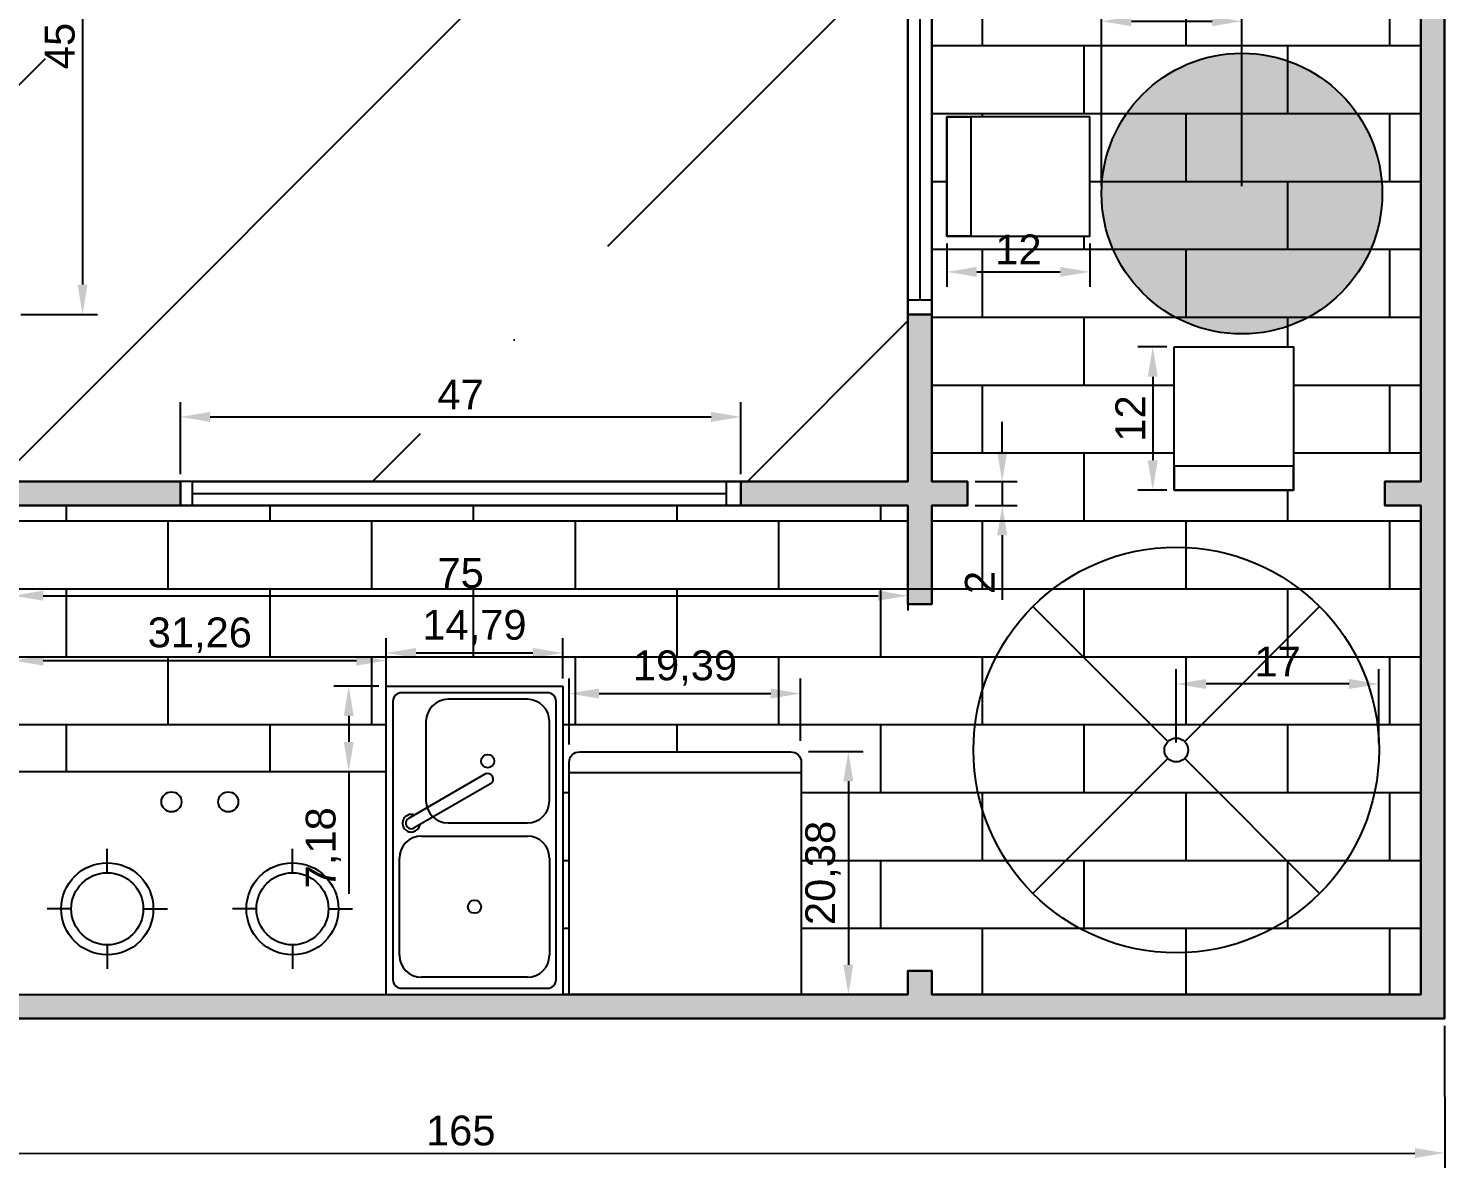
# Model space of a CAD drawing. Header units: millimetres. Extents: x 2925 to 3308, y 7144 to 7335.
# Drawn here: x 2992.4 to 3111.1, y 7144 to 7239.5 of the extents above; entities that cross this region are included whole.
import ezdxf

# ---------------------------------------------------------------- set-up
doc = ezdxf.new("R2010")
doc.units = ezdxf.units.MM
doc.header["$LTSCALE"] = 0.3
doc.set_wipeout_variables(frame=1)
doc.linetypes.add('DASHED', pattern=[19.05, 12.7, -6.35])
doc.layers.add('dim', color=1, linetype='Continuous', plot=False)
for name, color, linetype in [('door', 3, 'DASHED'), ('floorhatch', 7, 'Continuous'), ('furniture', 6, 'Continuous'), ('spairal staircase', 7, 'Continuous'), ('wall', 50, 'Continuous'), ('wall2', 50, 'Continuous'), ('wallhatch', 7, 'Continuous'), ('windoes', 3, 'Continuous')]:
    doc.layers.add(name, color=color, linetype=linetype)
doc.styles.get("Standard").update_dxf_attribs({"font": 'arial.ttf'})
doc.dimstyles.new('ISO-25', dxfattribs={"dimtxt": 2.5, "dimasz": 2.5, "dimexe": 1.25, "dimexo": 0.625, "dimtad": 1, "dimtxsty": 'Standard', "dimcen": 2.5, "dimadec": 0, "dimazin": 0, "dimtfac": 1, "dimtmove": 0, "dimatfit": 3, "dimfxl": 1, "dimarcsym": 0})

# ---------------------------------------------------------------- blocks, each defined once
blk = doc.blocks.new('*D7')
at = {"layer": 'Defpoints', "color": 0, "linetype": 'Continuous', "transparency": 16777216}
for p in [(2946.14, 7156.49), (3111.13, 7156.55), (3111.14, 7145.27)]:
    blk.add_point(p, dxfattribs=at)
at = {"layer": 'dim', "color": 0, "linetype": 'Continuous', "lineweight": -2, "transparency": 16777216}
for p, q in [((2946.14, 7155.87), (2946.14, 7143.96)), ((3111.13, 7155.92), (3111.14, 7144.02)), ((2948.64, 7145.21), (3108.64, 7145.26))]:
    blk.add_line(p, q, dxfattribs=at)
at = {"layer": 'dim', "color": 0, "linetype": 'Continuous', "transparency": 16777216}
for points in [[(3108.64, 7145.68), (3108.64, 7144.85), (3111.14, 7145.27)], [(2948.64, 7145.63), (2948.64, 7144.79), (2946.14, 7145.21)]]:
    blk.add_solid(points, dxfattribs=at)
at = {"layer": 'dim', "color": 0, "linetype": 'Continuous', "transparency": 16777216, "insert": (3028.64, 7147.14), "char_height": 2.5, "attachment_point": 5, "rotation": 0.0192}
blk.add_mtext('165', dxfattribs=at)
blk = doc.blocks.new('*D11')
at = {"layer": 'Defpoints', "color": 0, "transparency": 16777216}
for p in [(2991.13, 7199.55), (3066.13, 7199.55), (3066.13, 7191.98)]:
    blk.add_point(p, dxfattribs=at)
at = {"layer": 'dim', "color": 0, "lineweight": -2, "transparency": 16777216}
for p, q in [((2991.13, 7198.92), (2991.13, 7190.73)), ((3066.13, 7198.92), (3066.13, 7190.73)), ((2993.63, 7191.98), (3063.63, 7191.98))]:
    blk.add_line(p, q, dxfattribs=at)
at = {"layer": 'dim', "color": 0, "transparency": 16777216}
for points in [[(2993.63, 7192.4), (2993.63, 7191.56), (2991.13, 7191.98)], [(3063.63, 7192.4), (3063.63, 7191.56), (3066.13, 7191.98)]]:
    blk.add_solid(points, dxfattribs=at)
at = {"layer": 'dim', "color": 0, "transparency": 16777216, "insert": (3028.63, 7193.87), "char_height": 2.5, "attachment_point": 5}
blk.add_mtext('75', dxfattribs=at)
blk = doc.blocks.new('*D12')
at = {"layer": 'Defpoints', "color": 0, "transparency": 16777216}
for p in [(3071.13, 7201.55), (3071.13, 7199.55), (3074.04, 7199.55)]:
    blk.add_point(p, dxfattribs=at)
at = {"layer": 'dim', "color": 0, "lineweight": -2, "transparency": 16777216}
for p, q in [((3074.04, 7204.05), (3074.04, 7206.55)), ((3071.76, 7201.55), (3075.29, 7201.55)), ((3074.04, 7201.55), (3074.04, 7199.55)), ((3071.76, 7199.55), (3075.29, 7199.55)), ((3074.04, 7197.05), (3074.04, 7191.64))]:
    blk.add_line(p, q, dxfattribs=at)
at = {"layer": 'dim', "color": 0, "transparency": 16777216}
for points in [[(3073.62, 7204.05), (3074.46, 7204.05), (3074.04, 7201.55)], [(3073.62, 7197.05), (3074.46, 7197.05), (3074.04, 7199.55)]]:
    blk.add_solid(points, dxfattribs=at)
at = {"layer": 'dim', "color": 0, "transparency": 16777216, "insert": (3072.16, 7193.09), "char_height": 2.5, "attachment_point": 5, "rotation": 90}
blk.add_mtext('2', dxfattribs=at)
blk = doc.blocks.new('*D24')
at = {"layer": 'Defpoints', "color": 0, "transparency": 16777216}
for p in [(2991.13, 7260.55), (2991.13, 7215.55), (2996.93, 7215.55)]:
    blk.add_point(p, dxfattribs=at)
at = {"layer": 'dim', "color": 0, "lineweight": -2, "transparency": 16777216}
for p, q in [((2991.76, 7260.55), (2998.18, 7260.55)), ((2996.93, 7258.05), (2996.93, 7218.05)), ((2991.76, 7215.55), (2998.18, 7215.55))]:
    blk.add_line(p, q, dxfattribs=at)
at = {"layer": 'dim', "color": 0, "transparency": 16777216}
for points in [[(2996.51, 7258.05), (2997.34, 7258.05), (2996.93, 7260.55)], [(2996.51, 7218.05), (2997.34, 7218.05), (2996.93, 7215.55)]]:
    blk.add_solid(points, dxfattribs=at)
at = {"layer": 'dim', "color": 0, "transparency": 16777216, "insert": (2995.03, 7238.05), "char_height": 2.5, "attachment_point": 5, "rotation": 90}
blk.add_mtext('45', dxfattribs=at)
blk = doc.blocks.new('*D25')
at = {"layer": 'Defpoints', "color": 0, "transparency": 16777216}
for p in [(3022.39, 7186.54), (2991.13, 7177.22), (3022.39, 7177.22)]:
    blk.add_point(p, dxfattribs=at)
at = {"layer": 'dim', "color": 0, "lineweight": -2, "transparency": 16777216}
for p, q in [((2991.13, 7177.84), (2991.13, 7187.79)), ((3022.39, 7177.84), (3022.39, 7187.79)), ((2993.63, 7186.54), (3019.89, 7186.54))]:
    blk.add_line(p, q, dxfattribs=at)
at = {"layer": 'dim', "color": 0, "transparency": 16777216}
for points in [[(2993.63, 7186.96), (2993.63, 7186.12), (2991.13, 7186.54)], [(3019.89, 7186.96), (3019.89, 7186.12), (3022.39, 7186.54)]]:
    blk.add_solid(points, dxfattribs=at)
at = {"layer": 'dim', "color": 0, "transparency": 16777216, "insert": (3006.76, 7188.67), "char_height": 2.5, "attachment_point": 5}
blk.add_mtext('31,26', dxfattribs=at)
blk = doc.blocks.new('*D26')
at = {"layer": 'Defpoints', "color": 0, "transparency": 16777216}
for p in [(3037.19, 7187.18), (3022.39, 7184.4), (3037.19, 7184.4)]:
    blk.add_point(p, dxfattribs=at)
at = {"layer": 'dim', "color": 0, "lineweight": -2, "transparency": 16777216}
for p, q in [((3022.39, 7185.03), (3022.39, 7188.43)), ((3037.19, 7185.03), (3037.19, 7188.43)), ((3024.89, 7187.18), (3034.69, 7187.18))]:
    blk.add_line(p, q, dxfattribs=at)
at = {"layer": 'dim', "color": 0, "transparency": 16777216}
for points in [[(3024.89, 7187.6), (3024.89, 7186.77), (3022.39, 7187.18)], [(3034.69, 7187.6), (3034.69, 7186.77), (3037.19, 7187.18)]]:
    blk.add_solid(points, dxfattribs=at)
at = {"layer": 'dim', "color": 0, "transparency": 16777216, "insert": (3029.79, 7189.31), "char_height": 2.5, "attachment_point": 5}
blk.add_mtext('14,79', dxfattribs=at)
blk = doc.blocks.new('*D27')
at = {"layer": 'Defpoints', "color": 0, "transparency": 16777216}
for p in [(3057.13, 7183.78), (3057.13, 7179.18), (3037.74, 7178.88)]:
    blk.add_point(p, dxfattribs=at)
at = {"layer": 'dim', "color": 0, "lineweight": -2, "transparency": 16777216}
for p, q in [((3037.74, 7179.51), (3037.74, 7185.03)), ((3057.13, 7179.81), (3057.13, 7185.03)), ((3040.24, 7183.78), (3054.63, 7183.78))]:
    blk.add_line(p, q, dxfattribs=at)
at = {"layer": 'dim', "color": 0, "transparency": 16777216}
for points in [[(3040.24, 7184.2), (3040.24, 7183.36), (3037.74, 7183.78)], [(3054.63, 7184.2), (3054.63, 7183.36), (3057.13, 7183.78)]]:
    blk.add_solid(points, dxfattribs=at)
at = {"layer": 'dim', "color": 0, "transparency": 16777216, "insert": (3047.44, 7185.91), "char_height": 2.5, "attachment_point": 5}
blk.add_mtext('19,39', dxfattribs=at)
blk = doc.blocks.new('*D29')
at = {"layer": 'Defpoints', "color": 0, "transparency": 16777216}
for p in [(3022.39, 7184.4), (3019.25, 7177.22), (3022.39, 7177.22)]:
    blk.add_point(p, dxfattribs=at)
at = {"layer": 'dim', "color": 0, "lineweight": -2, "transparency": 16777216}
for p, q in [((3021.77, 7184.4), (3018, 7184.4)), ((3019.25, 7181.9), (3019.25, 7179.72)), ((3021.77, 7177.22), (3018, 7177.22)), ((3019.25, 7177.22), (3019.25, 7166.99))]:
    blk.add_line(p, q, dxfattribs=at)
at = {"layer": 'dim', "color": 0, "transparency": 16777216}
for points in [[(3018.83, 7181.9), (3019.66, 7181.9), (3019.25, 7184.4)], [(3018.83, 7179.72), (3019.66, 7179.72), (3019.25, 7177.22)]]:
    blk.add_solid(points, dxfattribs=at)
at = {"layer": 'dim', "color": 0, "transparency": 16777216, "insert": (3017.12, 7170.85), "char_height": 2.5, "attachment_point": 5, "rotation": 89.9995}
blk.add_mtext('7,18', dxfattribs=at)
blk = doc.blocks.new('*D30')
at = {"layer": 'Defpoints', "color": 0, "transparency": 16777216}
for p in [(3057.19, 7178.93), (3057.19, 7158.55), (3061.14, 7158.55)]:
    blk.add_point(p, dxfattribs=at)
at = {"layer": 'dim', "color": 0, "lineweight": -2, "transparency": 16777216}
for p, q in [((3057.81, 7178.93), (3062.39, 7178.93)), ((3061.14, 7176.43), (3061.14, 7161.05)), ((3057.81, 7158.55), (3062.39, 7158.55))]:
    blk.add_line(p, q, dxfattribs=at)
at = {"layer": 'dim', "color": 0, "transparency": 16777216}
for points in [[(3060.72, 7176.43), (3061.55, 7176.43), (3061.14, 7178.93)], [(3060.72, 7161.05), (3061.55, 7161.05), (3061.14, 7158.55)]]:
    blk.add_solid(points, dxfattribs=at)
at = {"layer": 'dim', "color": 0, "transparency": 16777216, "insert": (3059.01, 7168.74), "char_height": 2.5, "attachment_point": 5, "rotation": 90}
blk.add_mtext('20,38', dxfattribs=at)
blk = doc.blocks.new('*D37')
at = {"layer": 'Defpoints', "color": 0, "transparency": 16777216}
for p in [(3088.63, 7184.58), (3088.63, 7179.05), (3105.63, 7179.05)]:
    blk.add_point(p, dxfattribs=at)
at = {"layer": 'dim', "color": 0, "lineweight": -2, "transparency": 16777216}
for p, q in [((3088.63, 7179.67), (3088.63, 7185.83)), ((3105.63, 7179.67), (3105.63, 7185.83)), ((3103.13, 7184.58), (3091.13, 7184.58))]:
    blk.add_line(p, q, dxfattribs=at)
at = {"layer": 'dim', "color": 0, "transparency": 16777216}
for points in [[(3091.13, 7185), (3091.13, 7184.16), (3088.63, 7184.58)], [(3103.13, 7185), (3103.13, 7184.16), (3105.63, 7184.58)]]:
    blk.add_solid(points, dxfattribs=at)
at = {"layer": 'dim', "color": 0, "transparency": 16777216, "insert": (3097.13, 7186.46), "char_height": 2.5, "attachment_point": 5}
blk.add_mtext('17', dxfattribs=at)
blk = doc.blocks.new('*D38')
at = {"layer": 'Defpoints', "color": 0, "transparency": 16777216}
for p in [(3088.46, 7212.83), (3086.66, 7200.83), (3088.46, 7200.83)]:
    blk.add_point(p, dxfattribs=at)
at = {"layer": 'dim', "color": 0, "lineweight": -2, "transparency": 16777216}
for p, q in [((3087.84, 7212.83), (3085.41, 7212.83)), ((3086.66, 7210.33), (3086.66, 7203.33)), ((3087.84, 7200.83), (3085.41, 7200.83))]:
    blk.add_line(p, q, dxfattribs=at)
at = {"layer": 'dim', "color": 0, "transparency": 16777216}
for points in [[(3086.24, 7210.33), (3087.08, 7210.33), (3086.66, 7212.83)], [(3086.24, 7203.33), (3087.08, 7203.33), (3086.66, 7200.83)]]:
    blk.add_solid(points, dxfattribs=at)
at = {"layer": 'dim', "color": 0, "transparency": 16777216, "insert": (3084.78, 7206.83), "char_height": 2.5, "attachment_point": 5, "rotation": 90}
blk.add_mtext('12', dxfattribs=at)
blk = doc.blocks.new('*D39')
at = {"layer": 'Defpoints', "color": 0, "transparency": 16777216}
for p in [(3069.4, 7222.11), (3081.4, 7222.11), (3081.4, 7219.12)]:
    blk.add_point(p, dxfattribs=at)
at = {"layer": 'dim', "color": 0, "lineweight": -2, "transparency": 16777216}
for p, q in [((3069.4, 7221.49), (3069.4, 7217.87)), ((3081.4, 7221.49), (3081.4, 7217.87)), ((3071.9, 7219.12), (3078.9, 7219.12))]:
    blk.add_line(p, q, dxfattribs=at)
at = {"layer": 'dim', "color": 0, "transparency": 16777216}
for points in [[(3071.9, 7219.53), (3071.9, 7218.7), (3069.4, 7219.12)], [(3078.9, 7219.53), (3078.9, 7218.7), (3081.4, 7219.12)]]:
    blk.add_solid(points, dxfattribs=at)
at = {"layer": 'dim', "color": 0, "transparency": 16777216, "insert": (3075.4, 7221), "char_height": 2.5, "attachment_point": 5}
blk.add_mtext('12', dxfattribs=at)
blk = doc.blocks.new('*D40')
at = {"layer": 'Defpoints', "color": 0, "transparency": 16777216}
for p in [(3094.13, 7240.12), (3082.37, 7225.68), (3094.13, 7225.68)]:
    blk.add_point(p, dxfattribs=at)
at = {"layer": 'dim', "color": 0, "lineweight": -2, "transparency": 16777216}
for p, q in [((3082.37, 7226.3), (3082.37, 7241.37)), ((3094.13, 7226.3), (3094.13, 7241.37)), ((3084.87, 7240.12), (3091.63, 7240.12))]:
    blk.add_line(p, q, dxfattribs=at)
at = {"layer": 'dim', "color": 0, "transparency": 16777216}
for points in [[(3084.87, 7240.54), (3084.87, 7239.71), (3082.37, 7240.12)], [(3091.63, 7240.54), (3091.63, 7239.71), (3094.13, 7240.12)]]:
    blk.add_solid(points, dxfattribs=at)
at = {"layer": 'dim', "color": 0, "transparency": 16777216, "insert": (3088.25, 7242.25), "char_height": 2.5, "attachment_point": 5}
blk.add_mtext('11,76', dxfattribs=at)
blk = doc.blocks.new('*D41')
at = {"layer": 'Defpoints', "color": 0, "transparency": 16777216}
for p in [(3052.13, 7206.96), (3005.13, 7201.55), (3052.13, 7201.55)]:
    blk.add_point(p, dxfattribs=at)
at = {"layer": 'dim', "color": 0, "lineweight": -2, "transparency": 16777216}
for p, q in [((3005.13, 7202.17), (3005.13, 7208.21)), ((3052.13, 7202.17), (3052.13, 7208.21)), ((3007.63, 7206.96), (3049.63, 7206.96))]:
    blk.add_line(p, q, dxfattribs=at)
at = {"layer": 'dim', "color": 0, "transparency": 16777216}
for points in [[(3007.63, 7207.38), (3007.63, 7206.54), (3005.13, 7206.96)], [(3049.63, 7207.38), (3049.63, 7206.54), (3052.13, 7206.96)]]:
    blk.add_solid(points, dxfattribs=at)
at = {"layer": 'dim', "color": 0, "transparency": 16777216, "insert": (3028.63, 7208.84), "char_height": 2.5, "attachment_point": 5}
blk.add_mtext('47', dxfattribs=at)

msp = doc.modelspace()

# ---------------------------------------------------------------- hatches: boundary and pattern name
at = {"layer": 'floorhatch'}
h = msp.add_hatch(dxfattribs=at)
h.set_pattern_fill('ANSI37', color=9, scale=4, angle=45)
h.paths.add_polyline_path([(3071.135, 7201.547), (3071.135, 7199.547)])
edge = h.paths.add_edge_path()
edge.add_line((3068.135, 7199.547), (3071.135, 7199.547))
edge.add_line((3068.135, 7199.547), (3071.135, 7199.547))
edge = h.paths.add_edge_path()
edge.add_line((3068.135, 7197.547), (3068.135, 7199.547))
edge.add_line((3068.135, 7197.547), (3068.135, 7199.547))
edge = h.paths.add_edge_path()
edge.add_line((3066.135, 7197.547), (3068.135, 7197.547))
edge.add_line((3066.135, 7197.547), (3068.135, 7197.547))
edge = h.paths.add_edge_path()
edge.add_line((3066.135, 7199.547), (3066.135, 7197.547))
edge.add_line((3066.135, 7199.547), (3066.135, 7197.547))
edge = h.paths.add_edge_path()
edge.add_line((2989.135, 7199.547), (3066.135, 7199.547))
edge.add_line((2989.135, 7199.547), (3066.135, 7199.547))
edge = h.paths.add_edge_path()
edge.add_line((2989.135, 7276.547), (2989.135, 7199.547))
edge.add_line((2989.135, 7276.547), (2989.135, 7199.547))
edge = h.paths.add_edge_path()
edge.add_line((2948.135, 7276.547), (2989.135, 7276.547))
edge.add_line((2948.135, 7276.547), (2989.135, 7276.547))
h = msp.add_hatch(dxfattribs=at)
h.set_pattern_fill('AR-BRSTD', color=9, scale=0.084)
h.paths.add_polyline_path([(2948.135, 7276.547), (2989.135, 7276.547), (2989.135, 7199.547), (3066.135, 7199.547), (3066.135, 7197.547), (3068.135, 7197.547), (3068.135, 7199.547), (3071.135, 7199.547), (3071.135, 7201.547), (3068.135, 7201.547), (3068.135, 7276.547), (3109.135, 7276.547), (3109.135, 7201.547), (3106.135, 7201.547), (3106.135, 7199.547), (3109.135, 7199.547), (3109.135, 7158.547), (3068.135, 7158.547), (3068.135, 7160.547), (3066.135, 7160.547), (3066.135, 7158.547), (2948.135, 7158.547)])
at = {"layer": 'furniture', "linetype": 'Continuous'}
h = msp.add_hatch(color=9, dxfattribs=at)
h.dxf.hatch_style = 1
edge = h.paths.add_edge_path()
edge.add_arc((3094.135, 7225.678), 11.765, 0, 360)
at = {"layer": 'wallhatch', "linetype": 'Continuous', "lineweight": 100}
h = msp.add_hatch(color=9, dxfattribs=at)
h.dxf.hatch_style = 1
h.paths.add_polyline_path([(3066.135, 7158.547), (2991.135, 7158.547)])
edge = h.paths.add_edge_path()
edge.add_line((3066.135, 7160.547), (3066.135, 7158.547))
edge.add_line((3066.135, 7160.547), (3066.135, 7158.547))
edge = h.paths.add_edge_path()
edge.add_line((3068.135, 7160.547), (3066.135, 7160.547))
edge.add_line((3068.135, 7160.547), (3066.135, 7160.547))
edge = h.paths.add_edge_path(flags=17)
edge.add_line((3068.135, 7160.547), (3066.135, 7160.547))
edge.add_line((3068.135, 7160.547), (3066.135, 7160.547))
edge = h.paths.add_edge_path()
edge.add_line((3068.135, 7158.547), (3068.135, 7160.547))
edge.add_line((3068.135, 7158.547), (3068.135, 7160.547))
edge = h.paths.add_edge_path(flags=17)
edge.add_line((3068.135, 7158.547), (3068.135, 7160.547))
edge.add_line((3068.135, 7158.547), (3068.135, 7160.547))
edge = h.paths.add_edge_path(flags=17)
edge.add_line((3109.135, 7158.547), (3068.135, 7158.547))
edge.add_line((3109.135, 7158.547), (3068.135, 7158.547))
edge = h.paths.add_edge_path(flags=17)
edge.add_line((3109.135, 7158.547), (3068.135, 7158.547))
edge.add_line((3109.135, 7158.547), (3068.135, 7158.547))
edge = h.paths.add_edge_path(flags=17)
edge.add_line((3109.135, 7199.547), (3109.135, 7158.547))
edge.add_line((3109.135, 7199.547), (3109.135, 7158.547))
edge = h.paths.add_edge_path(flags=17)
edge.add_line((3109.135, 7199.547), (3109.135, 7158.547))
edge.add_line((3109.135, 7199.547), (3109.135, 7158.547))
edge = h.paths.add_edge_path(flags=17)
edge.add_line((3106.135, 7199.547), (3109.135, 7199.547))
edge.add_line((3106.135, 7199.547), (3109.135, 7199.547))
edge = h.paths.add_edge_path(flags=17)
edge.add_line((3106.135, 7199.547), (3109.135, 7199.547))
edge.add_line((3106.135, 7199.547), (3109.135, 7199.547))
edge = h.paths.add_edge_path(flags=17)
edge.add_line((3106.135, 7201.547), (3106.135, 7199.547))
edge.add_line((3106.135, 7201.547), (3106.135, 7199.547))
edge = h.paths.add_edge_path(flags=17)
edge.add_line((3106.135, 7201.547), (3106.135, 7199.547))
edge.add_line((3106.135, 7201.547), (3106.135, 7199.547))
edge = h.paths.add_edge_path(flags=17)
edge.add_line((3109.135, 7201.547), (3106.135, 7201.547))
edge.add_line((3109.135, 7201.547), (3106.135, 7201.547))
edge = h.paths.add_edge_path(flags=17)
edge.add_line((3109.135, 7201.547), (3106.135, 7201.547))
edge.add_line((3109.135, 7201.547), (3106.135, 7201.547))
edge = h.paths.add_edge_path()
edge.add_line((3107.135, 7276.547), (3109.135, 7276.547))
edge.add_line((3109.135, 7276.547), (3109.135, 7201.547))
edge.add_line((3109.135, 7319.547), (3109.135, 7201.547))
edge.add_line((3109.135, 7319.547), (3109.135, 7278.547))
edge.add_line((3109.135, 7278.547), (3107.135, 7278.547))
edge.add_line((3107.135, 7278.547), (3107.135, 7276.547))
edge = h.paths.add_edge_path(flags=17)
edge.add_line((3109.135, 7276.547), (3109.135, 7201.547))
edge.add_line((3109.135, 7276.547), (3109.135, 7201.547))
edge = h.paths.add_edge_path()
edge.add_line((3081.135, 7319.547), (3109.135, 7319.547))
edge.add_line((3081.135, 7319.547), (3109.135, 7319.547))
edge = h.paths.add_edge_path()
edge.add_line((3081.135, 7321.547), (3081.135, 7319.547))
edge.add_line((3081.135, 7321.547), (3081.135, 7319.547))
edge = h.paths.add_edge_path()
edge.add_line((3111.135, 7321.547), (3081.135, 7321.547))
edge.add_line((3111.135, 7321.547), (3081.135, 7321.547))
edge = h.paths.add_edge_path()
edge.add_line((3111.135, 7156.547), (3111.135, 7321.547))
edge.add_line((3111.135, 7156.547), (3111.135, 7321.547))
edge = h.paths.add_edge_path()
edge.add_line((2988.135, 7156.547), (3111.135, 7156.547))
edge.add_line((2988.135, 7156.547), (3111.135, 7156.547))
edge = h.paths.add_edge_path()
edge.add_line((2988.135, 7158.547), (2988.135, 7156.547))
edge.add_line((2988.135, 7158.547), (2988.135, 7156.547))
edge = h.paths.add_edge_path()
edge.add_line((2989.135, 7158.547), (2988.135, 7158.547))
edge.add_line((2989.135, 7158.547), (2988.135, 7158.547))
edge = h.paths.add_edge_path()
edge.add_line((2991.135, 7161.547), (2989.135, 7161.547))
edge.add_line((2989.135, 7161.547), (2989.135, 7158.547))
edge.add_line((2989.135, 7161.547), (2989.135, 7158.547))
edge.add_line((2989.135, 7161.547), (2991.135, 7161.547))
edge = h.paths.add_edge_path(flags=16)
edge.add_line((3109.135, 7276.547), (3109.135, 7201.547))
at = {"layer": 'wallhatch', "linetype": 'Continuous'}
h = msp.add_hatch(color=8, dxfattribs=at)
h.dxf.hatch_style = 1
h.paths.add_polyline_path([(3052.135, 7201.547), (3052.135, 7199.547), (3066.135, 7199.547), (3066.135, 7191.275), (3068.135, 7191.275), (3068.135, 7199.547), (3071.135, 7199.547), (3071.135, 7201.547), (3068.135, 7201.547), (3068.135, 7215.547), (3066.135, 7215.547), (3066.135, 7201.547)])
at = {"layer": 'windoes'}
h = msp.add_hatch(dxfattribs=at)
h.set_pattern_fill('ANSI35', color=256, scale=7)
h.paths.add_polyline_path([(3066.135, 7276.547), (2991.135, 7276.547), (2991.135, 7201.547), (3066.135, 7201.547)])

# ---------------------------------------------------------------- linework, layer by layer
for p, q in [((3005.135, 7199.547), (3005.135, 7201.547)), ((3052.135, 7201.547), (3052.135, 7199.547)), ((3109.135, 7199.547), (3106.135, 7199.547))]:
    msp.add_line(p, q)
msp.add_lwpolyline([(3106.135, 7199.547), (3109.135, 7199.547)])
msp.add_circle((3088.635, 7179.047), 1)
at = {"layer": 'door', "linetype": 'ByBlock'}
for points in [[(3066.135, 7260.547), (3068.135, 7260.547), (3068.135, 7215.547), (3066.135, 7215.547), (3066.135, 7260.547), (3067.135, 7260.547)], [(3067.135, 7259.547), (3067.135, 7216.772)]]:
    msp.add_lwpolyline(points, dxfattribs=at)
at = {"layer": 'door'}
msp.add_lwpolyline([(3066.135, 7215.547), (3066.135, 7216.772), (3068.135, 7216.772), (3068.135, 7215.547)], dxfattribs=at)
at = {"layer": 'furniture', "linetype": 'Continuous'}
msp.add_circle((3094.135, 7225.678), 11.765, dxfattribs=at)
at = {"layer": 'spairal staircase'}
for p, q in [((3076.614, 7191.068), (3087.928, 7179.754)), ((3100.656, 7191.068), (3089.342, 7179.754)), ((3087.928, 7178.34), (3076.614, 7167.026)), ((3089.342, 7178.34), (3100.656, 7167.026))]:
    msp.add_line(p, q, dxfattribs=at)
msp.add_circle((3088.635, 7179.047), 17, dxfattribs=at)
at = {"layer": 'wall'}
for p, q in [((3066.135, 7201.547), (3052.135, 7201.547)), ((3071.135, 7201.547), (3068.135, 7201.547)), ((3071.135, 7199.547), (3071.135, 7201.547)), ((3106.135, 7199.547), (3106.135, 7201.547)), ((3106.135, 7201.547), (3109.135, 7201.547)), ((2991.135, 7199.547), (3005.135, 7199.547)), ((3066.135, 7199.547), (3066.135, 7199.547)), ((3066.135, 7199.547), (3066.135, 7197.547)), ((3068.135, 7199.547), (3071.135, 7199.547)), ((3068.135, 7199.547), (3068.135, 7197.547)), ((3066.135, 7158.547), (3066.135, 7160.547)), ((3066.135, 7160.547), (3068.135, 7160.547)), ((3068.135, 7160.547), (3068.135, 7158.547))]:
    msp.add_line(p, q, dxfattribs=at)
for points in [[(2951.135, 7156.547), (2946.135, 7156.547), (2946.135, 7321.547), (3111.135, 7321.547), (3111.135, 7156.547), (2988.135, 7156.547)], [(2988.135, 7158.547), (2988.135, 7156.547), (3111.135, 7156.547), (3111.135, 7321.547), (3081.135, 7321.547), (3081.135, 7319.547), (3109.135, 7319.547), (3109.135, 7278.547), (3107.135, 7278.547), (3107.135, 7276.547), (3109.135, 7276.547), (3109.135, 7201.547), (3106.135, 7201.547), (3106.135, 7199.547), (3109.135, 7199.547), (3109.135, 7158.547), (3068.135, 7158.547), (3068.135, 7160.547), (3066.135, 7160.547), (3066.135, 7158.547), (2991.135, 7158.547)], [(2991.135, 7276.547), (3066.135, 7276.547), (3066.135, 7201.547), (2991.135, 7201.547), (2991.135, 7276.547)], [(3109.135, 7276.547), (3109.135, 7201.547), (3106.135, 7201.547), (3106.135, 7199.547), (3109.135, 7199.547), (3109.135, 7158.547), (3068.135, 7158.547), (3068.135, 7160.547), (3066.135, 7160.547), (3066.135, 7158.547), (2991.135, 7158.547)], [(3068.135, 7276.547), (3068.135, 7201.547)], [(3068.135, 7197.547), (3068.135, 7199.547), (3071.135, 7199.547), (3071.135, 7201.547), (3068.135, 7201.547), (3068.135, 7276.547), (3070.135, 7276.547)], [(3109.135, 7276.547), (3109.135, 7201.547)], [(2989.135, 7215.547), (2991.135, 7215.547), (2991.135, 7201.547), (3005.135, 7201.547), (3005.135, 7199.547), (2991.135, 7199.547)], [(3052.135, 7201.547), (3066.135, 7201.547), (3066.135, 7215.547), (3068.135, 7215.547), (3068.135, 7201.547), (3071.135, 7201.547), (3071.135, 7199.547), (3068.135, 7199.547), (3068.135, 7197.547)], [(3066.135, 7197.547), (3066.135, 7199.547), (3052.135, 7199.547), (3052.135, 7201.547)], [(3066.135, 7199.547), (2991.135, 7199.547)], [(2991.135, 7199.547), (3066.135, 7199.547), (3066.135, 7197.547)], [(3109.135, 7199.547), (3109.135, 7158.547), (3068.135, 7158.547)], [(3066.135, 7158.547), (2991.135, 7158.547)]]:
    msp.add_lwpolyline(points, dxfattribs=at)
msp.add_lwpolyline([(2991.135, 7276.547), (3066.135, 7276.547), (3066.135, 7201.547), (2991.135, 7201.547)], close=True, dxfattribs=at)
at = {"layer": 'wall', "linetype": 'Continuous'}
msp.add_lwpolyline([(3068.135, 7197.547), (3068.135, 7191.275), (3066.135, 7191.275), (3066.135, 7197.547)], dxfattribs=at)
at = {"layer": 'wall2', "linetype": 'Continuous'}
for points in [[(2989.135, 7215.547), (2991.135, 7215.547), (2991.135, 7201.547), (3005.135, 7201.547), (3005.135, 7199.547), (2991.135, 7199.547), (2991.135, 7196.547), (2989.135, 7196.547), (2989.135, 7199.547), (2979.135, 7199.547), (2979.135, 7201.547), (2989.135, 7201.547), (2989.135, 7215.547)], [(3052.135, 7201.547), (3052.135, 7199.547), (3066.135, 7199.547), (3066.135, 7191.275), (3068.135, 7191.275), (3068.135, 7199.547), (3071.135, 7199.547), (3071.135, 7201.547), (3068.135, 7201.547), (3068.135, 7215.547), (3066.135, 7215.547), (3066.135, 7201.547), (3052.135, 7201.547)]]:
    msp.add_lwpolyline(points, dxfattribs=at)
at = {"layer": 'windoes'}
for p, q in [((3007.135, 7201.547), (3052.135, 7201.547)), ((3052.135, 7201.547), (3052.135, 7199.547)), ((3052.135, 7199.547), (3007.135, 7199.547))]:
    msp.add_line(p, q, dxfattribs=at)
for points in [[(3005.135, 7199.547), (3006.135, 7199.547), (3006.135, 7201.547), (3005.135, 7201.547), (3005.135, 7199.547)], [(3006.135, 7201.547), (3007.135, 7201.547)], [(3052.135, 7199.547), (3050.91, 7199.547), (3050.91, 7201.547), (3052.135, 7201.547)], [(3006.135, 7200.547), (3048.91, 7200.547)], [(3048.91, 7200.547), (3050.91, 7200.547)], [(3006.135, 7199.547), (3007.135, 7199.547)]]:
    msp.add_lwpolyline(points, dxfattribs=at)

# ---------------------------------------------------------------- dimensions: what is measured, and where the dimension line sits
at = {"layer": 'dim'}
for base, p1, p2, picture, middle in [((2996.926, 7215.547), (2991.135, 7260.547), (2991.135, 7215.547), '*D24', (2995.03, 7238.047)), ((3074.041, 7199.547), (3071.135, 7201.547), (3071.135, 7199.547), '*D12', (3072.161, 7193.094))]:
    dim = msp.add_linear_dim(base=base, p1=p1, p2=p2, angle=90, dimstyle='ISO-25', dxfattribs=at)
    dim.commit()
    dim.dimension.update_dxf_attribs({"geometry": picture, "text_midpoint": middle})
for base, p1, p2, picture, middle in [((3094.1347, 7240.1228), (3082.3702, 7225.6782), (3094.1347, 7225.6782), '*D40', (3088.2525, 7242.2501)), ((3052.135, 7206.961), (3005.135, 7201.547), (3052.135, 7201.547), '*D41', (3028.635, 7208.836)), ((3066.135, 7191.978), (2991.135, 7199.547), (3066.135, 7199.547), '*D11', (3028.635, 7193.875)), ((3088.635, 7184.582), (3105.635, 7179.047), (3088.635, 7179.047), '*D37', (3097.135, 7186.462))]:
    dim = msp.add_linear_dim(base=base, p1=p1, p2=p2, dimstyle='ISO-25', dxfattribs=at)
    dim.commit()
    dim.dimension.update_dxf_attribs({"geometry": picture, "text_midpoint": middle})
at = {"layer": 'dim', "linetype": 'Continuous'}
dim = msp.add_aligned_dim(p1=(2946.135, 7156.492), p2=(3111.135, 7156.547), distance=-11.282, dimstyle='ISO-25', dxfattribs=at)
dim.commit()
dim.dimension.update_dxf_attribs({"geometry": '*D7', "text_midpoint": (3028.638, 7147.139)})

# ---------------------------------------------------------------- next in the draw order: wipeouts: each hides what was drawn before it
at = {"linetype": 'Continuous'}
for points in [[(3069.397, 7232.114), (3081.397, 7232.114), (3081.397, 7222.114), (3069.397, 7222.114)], [(3088.465, 7212.825), (3098.465, 7212.825), (3098.465, 7200.825), (3088.465, 7200.825)], [(2991.135, 7177.219), (2991.135, 7158.547), (3037.185, 7158.519), (3037.185, 7184.403), (3022.394, 7184.403), (3022.394, 7177.219)]]:
    msp.add_wipeout(points, dxfattribs=at).dxf.layer = 'furniture'

# ---------------------------------------------------------------- next in the draw order: linework, layer by layer
at = {"layer": 'furniture', "color": 6, "ltscale": 10}
for p, q in [((3022.394, 7158.519), (3022.394, 7184.403)), ((3022.394, 7184.403), (3037.185, 7184.403)), ((3035.891, 7183.849), (3023.688, 7183.849)), ((3037.185, 7184.403), (3037.185, 7158.519)), ((3022.949, 7183.109), (3022.949, 7159.813)), ((3034.227, 7183.294), (3027.571, 7183.294)), ((3036.631, 7159.813), (3036.631, 7183.109)), ((3025.722, 7181.445), (3025.722, 7174.789)), ((3036.076, 7174.789), (3036.076, 7181.445)), ((3030.666, 7177.011), (3024.261, 7173.313)), ((3031.128, 7176.21), (3024.724, 7172.512)), ((3025.352, 7171.831), (3034.227, 7171.831)), ((3027.571, 7172.94), (3034.227, 7172.94)), ((3023.503, 7161.847), (3023.503, 7169.982)), ((3036.076, 7169.982), (3036.076, 7161.847)), ((3034.227, 7159.998), (3025.352, 7159.998)), ((3023.688, 7159.073), (3035.891, 7159.073)), ((3037.185, 7158.519), (3022.394, 7158.519))]:
    msp.add_line(p, q, dxfattribs=at)
at = {"layer": 'furniture', "color": 6}
for p, q in [((2999.002, 7168.757), (2999.002, 7170.771)), ((3014.527, 7168.757), (3014.527, 7170.771)), ((2995.981, 7165.736), (2993.967, 7165.736)), ((3002.023, 7165.736), (3004.037, 7165.736)), ((3011.506, 7165.736), (3009.492, 7165.736)), ((3017.548, 7165.736), (3019.562, 7165.736)), ((2999.002, 7162.714), (2999.002, 7160.7)), ((3014.527, 7162.714), (3014.527, 7160.7))]:
    msp.add_line(p, q, dxfattribs=at)
at = {"layer": 'furniture', "linetype": 'Continuous'}
for points in [[(3081.397, 7232.114), (3069.397, 7232.114), (3069.397, 7222.114), (3081.397, 7222.114)], [(3069.397, 7232.114), (3071.397, 7232.114), (3071.397, 7222.114), (3069.397, 7222.114)], [(3088.465, 7212.825), (3098.465, 7212.825), (3098.465, 7200.825), (3088.465, 7200.825)], [(3088.465, 7200.825), (3098.465, 7200.825), (3098.465, 7202.825), (3088.465, 7202.825)]]:
    msp.add_lwpolyline(points, close=True, dxfattribs=at)
at = {"layer": 'furniture', "color": 6}
msp.add_lwpolyline([(3022.394, 7158.547), (3022.394, 7177.219), (2991.135, 7177.219), (2991.135, 7158.547)], close=True, dxfattribs=at)
at = {"layer": 'furniture', "color": 6, "ltscale": 10}
for centre in [(3030.899, 7178.117), (3029.79, 7165.914)]:
    msp.add_circle(centre, 0.555, dxfattribs=at)
at = {"layer": 'furniture', "color": 6}
for centre, radius in [((3004.383, 7174.701), 0.839), ((3009.145, 7174.701), 0.839), ((2999.002, 7165.736), 3.86), ((3014.527, 7165.736), 3.86), ((2999.002, 7165.736), 3.021), ((3014.527, 7165.736), 3.021)]:
    msp.add_circle(centre, radius, dxfattribs=at)
at = {"layer": 'furniture', "color": 6, "ltscale": 10}
for centre, radius, start, end in [((3023.688, 7183.109), 0.74, 90, 180), ((3035.891, 7183.109), 0.74, 0, 90), ((3027.571, 7181.445), 1.849, 90, 180), ((3034.227, 7181.445), 1.849, 360, 90), ((3030.897, 7176.61), 0.462, 300, 120), ((3027.571, 7174.789), 1.849, 180, 270), ((3034.227, 7174.789), 1.849, 270, 360), ((3024.493, 7172.912), 0.74, 68.68219, 351.31781), ((3024.493, 7172.912), 0.462, 120, 300), ((3025.352, 7169.982), 1.849, 90, 180), ((3034.227, 7169.982), 1.849, 0, 90), ((3025.352, 7161.847), 1.849, 180, 270), ((3034.227, 7161.847), 1.849, 270, 360), ((3023.688, 7159.813), 0.74, 180, 270), ((3035.891, 7159.813), 0.74, 270, 0)]:
    msp.add_arc(centre, radius, start, end, dxfattribs=at)

# ---------------------------------------------------------------- next in the draw order: dimensions: what is measured, and where the dimension line sits
at = {"layer": 'dim'}
for base, p1, p2, picture, middle in [((3081.397, 7219.116), (3069.397, 7222.114), (3081.397, 7222.114), '*D39', (3075.397, 7220.996)), ((3037.185, 7187.184), (3022.394, 7184.403), (3037.185, 7184.403), '*D26', (3029.79, 7189.312)), ((3022.394, 7186.54), (2991.135, 7177.219), (3022.394, 7177.219), '*D25', (3006.764, 7188.667))]:
    dim = msp.add_linear_dim(base=base, p1=p1, p2=p2, dimstyle='ISO-25', dxfattribs=at)
    dim.commit()
    dim.dimension.update_dxf_attribs({"geometry": picture, "text_midpoint": middle})
dim = msp.add_linear_dim(base=(3086.659, 7200.825), p1=(3088.465, 7212.825), p2=(3088.465, 7200.825), angle=90, dimstyle='ISO-25', dxfattribs=at)
dim.commit()
dim.dimension.update_dxf_attribs({"geometry": '*D38', "text_midpoint": (3084.779, 7206.825)})
dim = msp.add_aligned_dim(p1=(3022.394, 7184.403), p2=(3022.394, 7177.219), distance=-3.147, dimstyle='ISO-25', dxfattribs=at)
dim.commit()
dim.dimension.update_dxf_attribs({"geometry": '*D29', "text_midpoint": (3017.12, 7170.855)})

# ---------------------------------------------------------------- next in the draw order: wipeouts: each hides what was drawn before it
at = {"linetype": 'Continuous'}
msp.add_wipeout([(3057.189, 7158.547), (3057.189, 7178.929), (3037.743, 7178.884), (3037.727, 7158.547)], dxfattribs=at).dxf.layer = 'furniture'

# ---------------------------------------------------------------- next in the draw order: hatches: boundary and pattern name
at = {"layer": 'wallhatch', "linetype": 'Continuous'}
h = msp.add_hatch(color=8, dxfattribs=at)
h.dxf.hatch_style = 1
h.paths.add_polyline_path([(2960.135, 7278.547), (2960.135, 7276.547), (2946.135, 7276.547), (2946.135, 7321.547), (3010.135, 7321.547), (3010.135, 7319.547), (2993.135, 7319.547), (2993.111, 7311.547), (2991.135, 7311.553), (2991.135, 7319.547), (2948.135, 7319.547), (2948.135, 7278.547)])
h.paths.add_polyline_path([(2951.135, 7201.547), (2951.135, 7199.547), (2948.135, 7199.547), (2948.135, 7158.547), (2951.135, 7158.547), (2951.157, 7156.547), (2946.135, 7156.492), (2946.135, 7201.547)])
h.paths.add_polyline_path([(2989.135, 7215.547), (2991.135, 7215.547), (2991.135, 7201.547), (3005.135, 7201.547), (3005.135, 7199.547), (2991.135, 7199.547), (2991.135, 7196.547), (2989.135, 7196.547), (2989.135, 7199.547), (2979.135, 7199.547), (2979.135, 7201.547), (2989.135, 7201.547)])
h.paths.add_polyline_path([(3070.135, 7276.547), (3070.135, 7278.547), (2993.135, 7278.547), (2993.135, 7286.547), (2991.135, 7286.547), (2991.135, 7278.547), (2980.135, 7278.547), (2980.135, 7276.547), (2989.135, 7276.547), (2989.135, 7260.547), (2991.135, 7260.547), (2991.135, 7276.547), (3066.135, 7276.547), (3066.135, 7260.547), (3068.135, 7260.547), (3068.135, 7276.547)])
edge = h.paths.add_edge_path()
edge.add_line((2991.135, 7161.547), (2989.135, 7161.547))
edge.add_line((2989.135, 7161.547), (2989.135, 7158.547))
edge.add_line((2989.135, 7158.547), (2988.135, 7158.547))
edge.add_line((2988.135, 7158.547), (2988.135, 7156.547))
edge.add_line((2988.135, 7156.547), (3111.135, 7156.547))
edge.add_line((3111.135, 7156.547), (3111.135, 7321.547))
edge.add_line((3111.135, 7321.547), (3081.135, 7321.547))
edge.add_line((3081.135, 7321.547), (3081.135, 7319.547))
edge.add_line((3081.135, 7319.547), (3109.135, 7319.547))
edge.add_line((3109.135, 7319.547), (3109.135, 7201.547))
edge.add_line((3109.135, 7201.547), (3106.135, 7201.547))
edge.add_line((3106.135, 7201.547), (3106.135, 7199.547))
edge.add_line((3106.135, 7199.547), (3109.135, 7199.547))
edge.add_line((3109.135, 7199.547), (3109.135, 7158.547))
edge.add_line((3109.135, 7158.547), (3068.135, 7158.547))
edge.add_line((3068.135, 7158.547), (3068.135, 7160.547))
edge.add_line((3068.135, 7160.547), (3066.135, 7160.547))
edge.add_line((3066.135, 7160.547), (3066.135, 7158.547))
edge.add_line((3066.135, 7158.547), (2991.135, 7158.547))
edge.add_line((2991.135, 7158.547), (2991.135, 7161.547))
h = msp.add_hatch(color=8, dxfattribs=at)
h.dxf.hatch_style = 1
h.paths.add_polyline_path([(3081.135, 7321.547), (3081.135, 7319.547), (3109.135, 7319.547), (3109.135, 7278.547), (3107.135, 7278.547), (3107.081, 7276.547), (3111.135, 7276.547), (3111.135, 7321.547)])
h.paths.add_polyline_path([(3109.135, 7276.547), (3111.135, 7276.547), (3111.135, 7156.547), (2988.135, 7156.547), (2988.135, 7158.547), (2989.135, 7158.547), (2989.135, 7161.547), (2991.135, 7161.547), (2991.135, 7158.547), (3066.135, 7158.547), (3066.135, 7160.547), (3068.135, 7160.547), (3068.135, 7158.547), (3109.135, 7158.547), (3109.135, 7199.547), (3106.135, 7199.547), (3106.135, 7201.547), (3109.135, 7201.547)])

# ---------------------------------------------------------------- next in the draw order: linework, layer by layer
at = {"layer": 'furniture', "linetype": 'Continuous'}
msp.add_lwpolyline([(3038.612, 7178.894), (3056.305, 7178.894, -0.4142136), (3057.189, 7178.009), (3057.189, 7177.124), (3037.727, 7177.124), (3037.727, 7178.009, -0.4142136)], format="xyb", close=True, dxfattribs=at)
msp.add_lwpolyline([(3057.189, 7178.009), (3057.189, 7158.547), (3037.727, 7158.547), (3037.727, 7178.009)], dxfattribs=at)
at = {"layer": 'wall2', "linetype": 'Continuous'}
msp.add_lwpolyline([(3111.135, 7276.547), (3111.135, 7156.547), (2988.135, 7156.547), (2988.135, 7158.547), (2989.135, 7158.547), (2989.135, 7161.547), (2991.135, 7161.547), (2991.135, 7158.547), (3066.135, 7158.547), (3066.135, 7160.547), (3068.135, 7160.547), (3068.135, 7158.547), (3109.135, 7158.547), (3109.135, 7199.547), (3106.135, 7199.547), (3106.135, 7201.547), (3109.135, 7201.547), (3109.135, 7276.547)], dxfattribs=at)

# ---------------------------------------------------------------- next in the draw order: dimensions: what is measured, and where the dimension line sits
at = {"layer": 'dim'}
dim = msp.add_linear_dim(base=(3057.1276, 7183.7804), p1=(3037.7425, 7178.8844), p2=(3057.1276, 7179.1802), dimstyle='ISO-25', dxfattribs=at)
dim.commit()
dim.dimension.update_dxf_attribs({"geometry": '*D27', "text_midpoint": (3047.4351, 7185.9078)})
dim = msp.add_aligned_dim(p1=(3057.189, 7178.929), p2=(3057.189, 7158.547), distance=3.947, dimstyle='ISO-25', dxfattribs=at)
dim.commit()
dim.dimension.update_dxf_attribs({"geometry": '*D30', "text_midpoint": (3059.009, 7168.738)})

doc.saveas('drawing.dxf')
